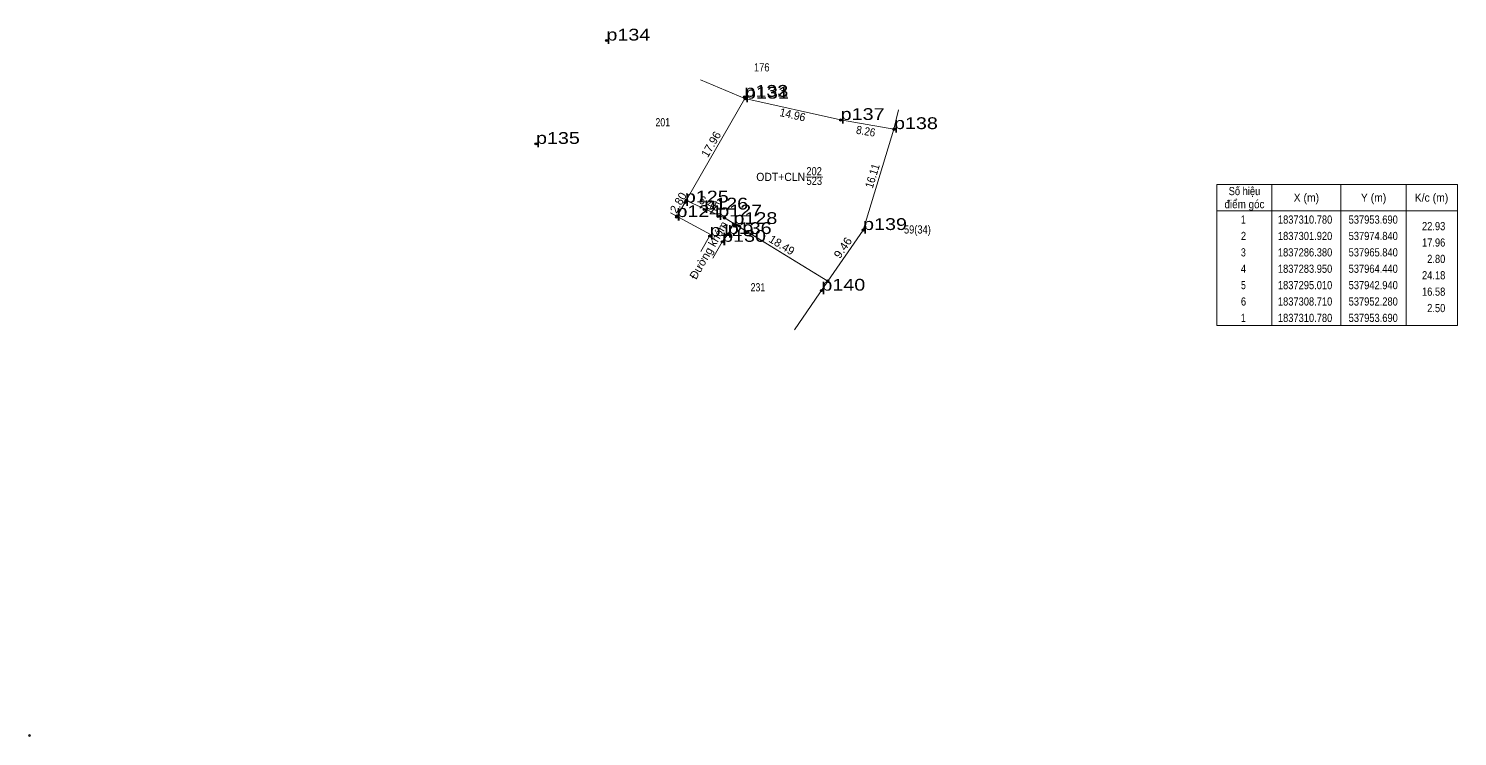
# Model space of a CAD drawing. Header units: metres. Extents: x 536317 to 552141, y 1827901 to 1839668.
# Drawn here: x 537865.5 to 538083.6, y 1837204.6 to 1837312.6 of the extents above; entities that cross this region are included whole.
import ezdxf
from ezdxf.enums import TextEntityAlignment as Align

# ---------------------------------------------------------------- set-up
doc = ezdxf.new("R2010")
doc.units = ezdxf.units.M
doc.header["$LTSCALE"] = 0.6
doc.header["$PDMODE"] = 32
doc.header["$PDSIZE"] = 0.3
for name, color, linetype, lineweight in [('1', 7, 'Continuous', 13), ('10', 7, 'Continuous', 13), ('23', 7, 'Continuous', 13), ('36', 7, 'Continuous', 13), ('6', 7, 'Continuous', 13), ('63', 7, 'Continuous', 13)]:
    doc.layers.add(name, color=color, linetype=linetype, lineweight=lineweight)
for name, color, linetype in [('12', 7, 'Continuous'), ('13', 7, 'Continuous'), ('7', 7, 'Continuous')]:
    doc.layers.add(name, color=color, linetype=linetype)

msp = doc.modelspace()

# ---------------------------------------------------------------- hatches: boundary and pattern name
at = {"layer": '63'}
for points in [[(537975.04, 1837301.92, 1), (537974.64, 1837301.92, 1)], [(537989.64, 1837298.66, 1), (537989.24, 1837298.66, 1)], [(537997.78, 1837297.27, 1), (537997.38, 1837297.27, 1)], [(537966.04, 1837286.38, 1), (537965.64, 1837286.38, 1)], [(537964.63, 1837283.98, 1), (537964.23, 1837283.98, 1)], [(537971.93, 1837283.74, 1), (537971.53, 1837283.74, 1)], [(537993.06, 1837281.87, 1), (537992.66, 1837281.87, 1)], [(537987.7, 1837274.08, 1), (537987.3, 1837274.08, 1)]]:
    msp.add_hatch(color=256, dxfattribs=at).paths.add_polyline_path(points)

# ---------------------------------------------------------------- linework, layer by layer
at = {"layer": '1'}
msp.add_lwpolyline([(537974.84, 1837301.92), (537989.44, 1837298.66), (537997.58, 1837297.27), (537992.86, 1837281.87), (537987.5, 1837274.08), (537971.73, 1837283.74), (537965.84, 1837286.38)], close=True, dxfattribs=at)
at = {"layer": '10'}
for p, q in [((537974.84, 1837301.92), (537968.03, 1837304.77)), ((537998.25, 1837300.19), (537997.58, 1837297.27)), ((537971.73, 1837283.74), (537965.84, 1837286.38)), ((537963.48, 1837284.47), (537969.59, 1837281.19)), ((537971.73, 1837283.74), (537973.13, 1837282.88)), ((537971.35, 1837280.07), (537972.21, 1837281.26)), ((537972.21, 1837281.26), (537973.13, 1837282.88)), ((537973.13, 1837282.88), (537987.5, 1837274.08))]:
    msp.add_line(p, q, dxfattribs=at)
for points in [[(537964.44, 1837283.95), (537965.84, 1837286.38), (537974.84, 1837301.92)], [(537987.5, 1837274.08), (537992.86, 1837281.87), (537997.58, 1837297.27), (537989.44, 1837298.66), (537974.84, 1837301.92)]]:
    msp.add_lwpolyline(points, dxfattribs=at)
at = {"layer": '23'}
for p, q in [((537968.1, 1837278.59), (537969.59, 1837281.19)), ((537969.91, 1837277.55), (537971.35, 1837280.07))]:
    msp.add_line(p, q, dxfattribs=at)
at = {"layer": '36'}
msp.add_line((537982.37, 1837266.62), (537987.5, 1837274.08), dxfattribs=at)
at = {"layer": '6'}
msp.add_point((537865.65, 1837204.75), dxfattribs=at)
at = {"layer": '63'}
for p, q in [((537984.14, 1837289.97), (537986.72, 1837289.95)), ((538055.27, 1837288.81), (538055.27, 1837267.31)), ((538065.77, 1837288.81), (538065.77, 1837267.31)), ((538075.77, 1837288.81), (538075.77, 1837267.31)), ((538046.87, 1837284.81), (538083.57, 1837284.81))]:
    msp.add_line(p, q, dxfattribs=at)
msp.add_lwpolyline([(538046.87, 1837288.81), (538083.57, 1837288.81), (538083.57, 1837267.31), (538046.87, 1837267.31)], close=True, dxfattribs=at)
for centre in [(537974.84, 1837301.92), (537989.44, 1837298.66), (537997.58, 1837297.27), (537965.84, 1837286.38), (537964.43, 1837283.98), (537971.73, 1837283.74), (537992.86, 1837281.87), (537987.5, 1837274.08)]:
    msp.add_circle(centre, 0.2, dxfattribs=at)
at = {"layer": '7'}
for p in [(537953.69, 1837310.78), (537974.75, 1837302.2), (537974.84, 1837301.92), (537989.44, 1837298.66), (537997.58, 1837297.27), (537942.94, 1837295.01), (537965.66, 1837286.07), (537964.38, 1837283.85), (537968.62, 1837285), (537970.76, 1837283.94), (537972.21, 1837281.26), (537973.08, 1837282.79), (537992.86, 1837281.87), (537969.45, 1837280.94), (537971.35, 1837280.07), (537986.5, 1837272.62)]:
    msp.add_point(p, dxfattribs=at)

# ---------------------------------------------------------------- texts
at = {"layer": '1'}
for s, width, p in [('201', 0.8, (537962.29, 1837297.69)), ('ODT+CLN', 0.95, (537980.29, 1837289.35)), ('202', 0.85, (537985.385, 1837290.21)), ('523', 0.85, (537985.415, 1837288.75))]:
    msp.add_text(s, height=1.25, dxfattribs=dict(at, width=width)).set_placement(p, align=Align.CENTER)
at = {"layer": '12', "width": 1.25}
for s, p in [('p134', (537953.69, 1837310.78)), ('p132', (537974.75, 1837302.2)), ('p133', (537974.75, 1837302.2)), ('p131', (537974.84, 1837301.92)), ('p137', (537989.44, 1837298.66)), ('p138', (537997.58, 1837297.27)), ('p135', (537942.94, 1837295.01)), ('p125', (537965.66, 1837286.07)), ('p124', (537964.38, 1837283.85)), ('p126', (537968.62, 1837285)), ('p127', (537970.76, 1837283.94)), ('p128', (537973.08, 1837282.79)), ('p139', (537992.86, 1837281.87)), ('p129', (537969.45, 1837280.94)), ('p130', (537971.35, 1837280.07)), ('p136', (537972.21, 1837281.26)), ('p140', (537986.5, 1837272.62))]:
    msp.add_text(s, height=1.8, dxfattribs=at).set_placement(p)
at = {"layer": '13'}
for s, width, p in [('176', 0.85, (537977.395, 1837306.07)), ('59(34)', 0.85, (538001.15, 1837281.33)), ('231', 0.8, (537976.81, 1837272.51))]:
    msp.add_text(s, height=1.25, dxfattribs=dict(at, width=width)).set_placement(p, align=Align.CENTER)
at = {"layer": '63'}
for s, rotation, width, p in [('14.96', 347.413, 0.95, (537981.9738, 1837298.8449)), ('8.26', 350.31, 0.9, (537993.1748, 1837296.3365)), ('16.11', 72.96, 0.9, (537994.8776, 1837289.9419)), ('9.46', 55.47, 1.05, (537990.296, 1837278.8157))]:
    msp.add_text(s, height=1.25, rotation=rotation, dxfattribs=dict(at, width=width)).set_placement(p, align=Align.CENTER)
for s, rotation, p in [('17.96', 59.923, (537970.2098, 1837294.6318)), ('2.80', 60.052, (537965.2032, 1837285.743)), ('6.45', 335.857, (537969.1544, 1837285.3612)), ('Đường khóm', 60.052, (537969.832, 1837278.473)), ('18.49', 328.51, (537980.1335, 1837279.0485))]:
    msp.add_text(s, height=1.25, rotation=rotation, dxfattribs=at).set_placement(p, align=Align.CENTER)
for s, width, p in [('Số hiệu', 0.85, (538051.07, 1837287.19)), ('điểm góc', 0.9, (538051.07, 1837285.19)), ('X (m)', 0.95, (538060.52, 1837286.19)), ('Y (m)', 0.95, (538070.775, 1837286.19)), ('K/c (m)', 0.95, (538079.615, 1837286.19)), (' 1', 0.75, (538050.72, 1837282.84)), ('1837310.780', 0.85, (538060.32, 1837282.84)), ('537953.690', 0.85, (538070.72, 1837282.84)), (' 2', 0.85, (538050.725, 1837280.34)), ('1837301.920', 0.85, (538060.32, 1837280.34)), ('537974.840', 0.85, (538070.72, 1837280.34)), (' 3', 0.8, (538050.715, 1837277.84)), ('1837286.380', 0.85, (538060.32, 1837277.84)), ('537965.840', 0.85, (538070.72, 1837277.84)), (' 4', 0.85, (538050.72, 1837275.34)), ('1837283.950', 0.85, (538060.32, 1837275.34)), ('537964.440', 0.85, (538070.72, 1837275.34)), (' 5', 0.8, (538050.725, 1837272.84)), ('1837295.010', 0.85, (538060.32, 1837272.84)), ('537942.940', 0.85, (538070.72, 1837272.84)), (' 6', 0.85, (538050.725, 1837270.34)), ('1837308.710', 0.85, (538060.32, 1837270.34)), ('537952.280', 0.85, (538070.72, 1837270.34)), (' 1', 0.75, (538050.72, 1837267.84)), ('1837310.780', 0.85, (538060.32, 1837267.84)), ('537953.690', 0.85, (538070.72, 1837267.84))]:
    msp.add_text(s, height=1.25, dxfattribs=dict(at, width=width)).set_placement(p, align=Align.CENTER)
at = {"layer": '63', "width": 0.85}
for s, p in [('22.93', (538081.72, 1837281.84)), ('17.96', (538081.72, 1837279.34)), ('2.80', (538081.72, 1837276.84)), ('24.18', (538081.72, 1837274.34)), ('16.58', (538081.72, 1837271.84)), ('2.50', (538081.72, 1837269.34))]:
    msp.add_text(s, height=1.25, dxfattribs=at).set_placement(p, align=Align.RIGHT)

doc.saveas('drawing.dxf')
